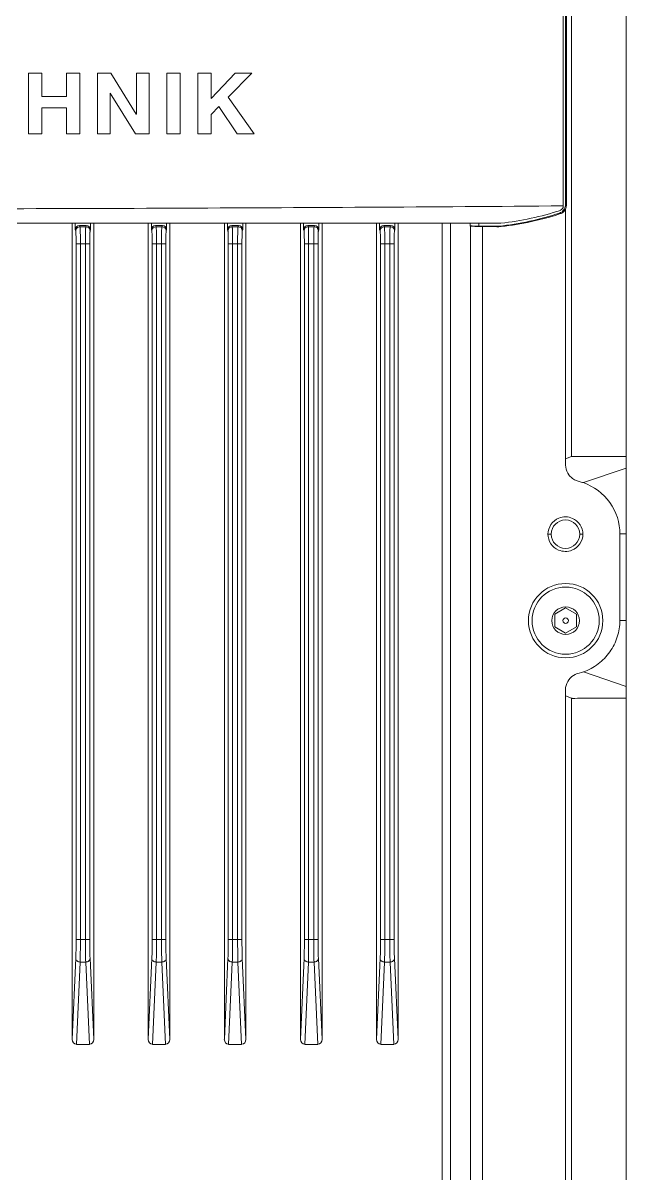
# Model space of a CAD drawing. Header units: millimetres. Extents: x 0 to 3564, y 0 to 2520.
# Drawn here: x 2572.4 to 2642.2, y 1107.5 to 1240.6 of the extents above; entities that cross this region are included whole.
import ezdxf

# ---------------------------------------------------------------- set-up
doc = ezdxf.new("R2010")
doc.units = ezdxf.units.MM
doc.layers.get('0').update_dxf_attribs({"lineweight": 13})

# ---------------------------------------------------------------- blocks, each defined once
blk = doc.blocks.new('A$C026F559B')
for p, q in [((11.55, -21.91), (10.28, -22.64)), ((12.82, -22.64), (11.55, -21.91)), ((10.28, -24.11), (10.28, -22.64)), ((12.82, -22.64), (12.82, -24.11)), ((10.28, -24.11), (11.55, -24.84)), ((11.55, -24.84), (12.82, -24.11))]:
    blk.add_line(p, q)
for radius in [4.3, 3.88, 1.59, 0.317]:
    blk.add_circle((11.55, -23.38), radius)

msp = doc.modelspace()

# ---------------------------------------------------------------- linework, layer by layer
for p, q in [((2642.18, 1390.47), (2642.18, 1072.47)), ((2635.88, 1190.47), (2635.88, 1272.47)), ((2634.93, 1219.44), (2634.93, 1243.49)), ((2635.18, 1243.36), (2635.18, 1219.58)), ((2635.28, 1219.51), (2635.28, 1243.43)), ((2574.62, 1234.82), (2573.07, 1234.82)), ((2573.07, 1234.82), (2573.07, 1227.78)), ((2574.62, 1232.12), (2574.62, 1234.82)), ((2579.02, 1234.82), (2577.47, 1234.82)), ((2577.47, 1234.82), (2577.47, 1232.12)), ((2579.02, 1227.78), (2579.02, 1234.82)), ((2582.61, 1234.82), (2581.07, 1234.82)), ((2581.07, 1234.82), (2581.07, 1227.78)), ((2585.55, 1230.09), (2582.61, 1234.82)), ((2587.02, 1234.82), (2585.57, 1234.82)), ((2585.57, 1234.82), (2585.57, 1230.09)), ((2587.02, 1227.78), (2587.02, 1234.82)), ((2589.07, 1234.82), (2589.07, 1227.78)), ((2590.62, 1234.82), (2589.07, 1234.82)), ((2590.62, 1227.78), (2590.62, 1234.82)), ((2594.22, 1234.82), (2592.68, 1234.82)), ((2592.68, 1234.82), (2592.68, 1227.78)), ((2596.98, 1234.82), (2594.22, 1231.9)), ((2594.22, 1231.9), (2594.22, 1234.82)), ((2598.91, 1234.82), (2596.16, 1232.04)), ((2598.91, 1234.82), (2596.98, 1234.82)), ((2582.52, 1232.49), (2582.54, 1232.49)), ((2582.52, 1227.78), (2582.52, 1232.49)), ((2582.54, 1232.49), (2585.47, 1227.78)), ((2577.47, 1232.12), (2574.62, 1232.12)), ((2599.18, 1227.78), (2596.16, 1232.04)), ((2574.62, 1230.81), (2577.47, 1230.81)), ((2574.62, 1227.78), (2574.62, 1230.81)), ((2577.47, 1230.81), (2577.47, 1227.78)), ((2585.57, 1230.09), (2585.55, 1230.09)), ((2595.11, 1230.94), (2594.22, 1230.05)), ((2594.22, 1227.78), (2594.22, 1230.05)), ((2595.11, 1230.94), (2597.23, 1227.78)), ((2573.07, 1227.78), (2574.62, 1227.78)), ((2577.47, 1227.78), (2579.02, 1227.78)), ((2581.07, 1227.78), (2582.52, 1227.78)), ((2585.47, 1227.78), (2587.02, 1227.78)), ((2589.07, 1227.78), (2590.62, 1227.78)), ((2592.68, 1227.78), (2594.22, 1227.78)), ((2597.23, 1227.78), (2599.18, 1227.78)), ((2635.18, 1219.58), (2635.28, 1219.51)), ((2635.18, 1219.07), (2635.18, 1190.2)), ((2634.49, 1218.63), (2634.56, 1218.58)), ((2634.56, 1218.58), (2634.6, 1218.56)), ((2460.64, 1217.47), (2627.71, 1217.47)), ((2578.13, 1217.47), (2578.13, 1123)), ((2578.49, 1217.47), (2578.49, 1216.67)), ((2578.49, 1216.67), (2578.55, 1216.55)), ((2579.76, 1217.17), (2578.99, 1217.17)), ((2578.99, 1217.17), (2579.05, 1217.05)), ((2579.05, 1217.05), (2579.71, 1217.05)), ((2579.71, 1217.05), (2579.76, 1217.17)), ((2580.21, 1216.55), (2580.26, 1216.67)), ((2580.26, 1216.67), (2580.26, 1217.47)), ((2580.63, 1123), (2580.63, 1217.47)), ((2586.93, 1217.47), (2586.93, 1123)), ((2587.29, 1217.47), (2587.29, 1216.67)), ((2587.29, 1216.67), (2587.35, 1216.55)), ((2588.56, 1217.17), (2587.79, 1217.17)), ((2587.79, 1217.17), (2587.85, 1217.05)), ((2587.85, 1217.05), (2588.51, 1217.05)), ((2588.51, 1217.05), (2588.56, 1217.17)), ((2589.01, 1216.55), (2589.06, 1216.67)), ((2589.06, 1216.67), (2589.06, 1217.47)), ((2589.43, 1123), (2589.43, 1217.47)), ((2595.73, 1217.47), (2595.73, 1123)), ((2596.09, 1217.47), (2596.09, 1216.67)), ((2596.09, 1216.67), (2596.15, 1216.55)), ((2597.36, 1217.17), (2596.59, 1217.17)), ((2596.59, 1217.17), (2596.65, 1217.05)), ((2596.65, 1217.05), (2597.31, 1217.05)), ((2597.31, 1217.05), (2597.36, 1217.17)), ((2597.81, 1216.55), (2597.86, 1216.67)), ((2597.86, 1216.67), (2597.86, 1217.47)), ((2598.23, 1123), (2598.23, 1217.47)), ((2604.53, 1217.47), (2604.53, 1123)), ((2604.89, 1217.47), (2604.89, 1216.67)), ((2604.89, 1216.67), (2604.95, 1216.55)), ((2606.16, 1217.17), (2605.39, 1217.17)), ((2605.39, 1217.17), (2605.45, 1217.05)), ((2605.45, 1217.05), (2606.11, 1217.05)), ((2606.11, 1217.05), (2606.16, 1217.17)), ((2606.61, 1216.55), (2606.66, 1216.67)), ((2606.66, 1216.67), (2606.66, 1217.47)), ((2607.03, 1123), (2607.03, 1217.47)), ((2613.33, 1217.47), (2613.33, 1123)), ((2613.69, 1217.47), (2613.69, 1216.67)), ((2613.69, 1216.67), (2613.75, 1216.55)), ((2614.96, 1217.17), (2614.19, 1217.17)), ((2614.19, 1217.17), (2614.25, 1217.05)), ((2614.25, 1217.05), (2614.91, 1217.05)), ((2614.91, 1217.05), (2614.96, 1217.17)), ((2615.41, 1216.55), (2615.46, 1216.67)), ((2615.46, 1216.67), (2615.46, 1217.47)), ((2615.83, 1123), (2615.83, 1217.47)), ((2620.92, 1054.76), (2620.92, 1217.47)), ((2621.88, 1054.76), (2621.88, 1217.47)), ((2624.85, 1217.47), (2623.71, 1217.47)), ((2624.16, 1217.47), (2624.16, 1217.15)), ((2624.16, 1217.15), (2624.18, 1217.13)), ((2624.18, 1217.13), (2624.18, 1190.47)), ((2625.16, 1217.47), (2625.16, 1217.12)), ((2627.48, 1217.12), (2625.16, 1217.12)), ((2625.57, 1217.07), (2625.57, 1072.47)), ((2627.48, 1217.05), (2627.48, 1217.12)), ((2580.17, 1215.05), (2578.59, 1215.05)), ((2578.59, 1134.55), (2578.59, 1215.05)), ((2579.08, 1215.05), (2579.08, 1134.55)), ((2579.67, 1134.55), (2579.67, 1215.05)), ((2580.17, 1215.05), (2580.17, 1134.55)), ((2588.97, 1215.05), (2587.39, 1215.05)), ((2587.39, 1134.55), (2587.39, 1215.05)), ((2587.88, 1215.05), (2587.88, 1134.55)), ((2588.47, 1134.55), (2588.47, 1215.05)), ((2588.97, 1215.05), (2588.97, 1134.55)), ((2597.77, 1215.05), (2596.19, 1215.05)), ((2596.19, 1134.55), (2596.19, 1215.05)), ((2596.68, 1215.05), (2596.68, 1134.55)), ((2597.27, 1134.55), (2597.27, 1215.05)), ((2597.77, 1215.05), (2597.77, 1134.55)), ((2606.57, 1215.05), (2604.99, 1215.05)), ((2604.99, 1134.55), (2604.99, 1215.05)), ((2605.48, 1215.05), (2605.48, 1134.55)), ((2606.07, 1134.55), (2606.07, 1215.05)), ((2606.57, 1215.05), (2606.57, 1134.55)), ((2615.37, 1215.05), (2613.79, 1215.05)), ((2613.79, 1134.55), (2613.79, 1215.05)), ((2614.28, 1215.05), (2614.28, 1134.55)), ((2614.87, 1134.55), (2614.87, 1215.05)), ((2615.37, 1215.05), (2615.37, 1134.55)), ((2624.18, 1190.47), (2624.18, 1181.47)), ((2635.88, 1190.47), (2635.18, 1190.2)), ((2635.88, 1190.47), (2642.18, 1190.47)), ((2642.18, 1189.09), (2637.25, 1187.43)), ((2624.18, 1181.47), (2624.18, 1072.47)), ((2633.53, 1181.47), (2633.15, 1181.47)), ((2636.83, 1181.47), (2637.2, 1181.47)), ((2642.18, 1181.49), (2641.48, 1181.49)), ((2641.48, 1171.49), (2641.48, 1181.49)), ((2641.48, 1171.49), (2642.18, 1171.49)), ((2642.18, 1163.86), (2637.25, 1165.53)), ((2635.18, 1162.76), (2635.88, 1162.49)), ((2635.18, 1162.76), (2635.18, 1090.2)), ((2635.88, 1090.47), (2635.88, 1162.49)), ((2642.18, 1162.49), (2637.18, 1162.49)), ((2578.59, 1134.55), (2580.17, 1134.55)), ((2587.39, 1134.55), (2588.97, 1134.55)), ((2596.19, 1134.55), (2597.77, 1134.55)), ((2604.99, 1134.55), (2606.57, 1134.55)), ((2613.79, 1134.55), (2615.37, 1134.55)), ((2578.55, 1132.39), (2578.13, 1123)), ((2578.62, 1122.43), (2579.05, 1131.95)), ((2579.7, 1131.95), (2579.05, 1131.95)), ((2579.7, 1131.95), (2580.13, 1122.43)), ((2580.63, 1123), (2580.2, 1132.39)), ((2587.35, 1132.39), (2586.93, 1123)), ((2587.42, 1122.43), (2587.85, 1131.95)), ((2588.5, 1131.95), (2587.85, 1131.95)), ((2588.5, 1131.95), (2588.93, 1122.43)), ((2589.43, 1123), (2589, 1132.39)), ((2596.15, 1132.39), (2595.73, 1123)), ((2596.22, 1122.43), (2596.65, 1131.95)), ((2597.3, 1131.95), (2596.65, 1131.95)), ((2597.3, 1131.95), (2597.73, 1122.43)), ((2598.23, 1123), (2597.8, 1132.39)), ((2604.95, 1132.39), (2604.53, 1123)), ((2605.02, 1122.43), (2605.45, 1131.95)), ((2606.1, 1131.95), (2605.45, 1131.95)), ((2606.1, 1131.95), (2606.53, 1122.43)), ((2607.03, 1123), (2606.6, 1132.39)), ((2613.75, 1132.39), (2613.33, 1123)), ((2613.82, 1122.43), (2614.25, 1131.95)), ((2614.9, 1131.95), (2614.25, 1131.95)), ((2614.9, 1131.95), (2615.33, 1122.43)), ((2615.83, 1123), (2615.4, 1132.39)), ((2578.62, 1122.43), (2580.13, 1122.43)), ((2587.42, 1122.43), (2588.93, 1122.43)), ((2596.22, 1122.43), (2597.73, 1122.43)), ((2605.02, 1122.43), (2606.53, 1122.43)), ((2613.82, 1122.43), (2615.33, 1122.43))]:
    msp.add_line(p, q)
msp.add_circle((2635.18, 1181.47), 1.65)
for centre, radius, start, end in [((2634.43, 1219.42), 0.5, 288.2908, 2.7014), ((2634.18, 1219.58), 1, 347.8524, 359.9348), ((2624.07, 1249.94), 33, 275.9328, 288.42), ((2624.32, 1250.01), 32.72, 275.9608, 288.2908), ((2634.17, 1219.58), 1, 288.4985, 302.0891), ((2634.28, 1219.52), 1.01, 288.5275, 297.5223), ((2634.17, 1219.59), 1.01, 302.0421, 312.2374), ((2634.5, 2019.18), 802.16, 269.36237, 269.4989), ((2624.48, 1248.61), 31.7, 275.427, 275.9397)]:
    msp.add_arc(centre, radius, start, end)
for centre, major_axis, ratio, start_param, end_param in [((2578.99, 1216.67), (-0.224, 0.448), 0.998288, -0.462689, 1.106738), ((2579.76, 1216.67), (-0.224, -0.448), 0.998288, 2.034855, 3.604281), ((2587.79, 1216.67), (-0.224, 0.448), 0.998288, -0.462689, 1.106738), ((2588.56, 1216.67), (-0.224, -0.448), 0.998288, 2.034855, 3.604281), ((2596.59, 1216.67), (-0.224, 0.448), 0.998288, -0.462689, 1.106738), ((2597.36, 1216.67), (-0.224, -0.448), 0.998288, 2.034855, 3.604281), ((2605.39, 1216.67), (-0.224, 0.448), 0.998288, -0.462689, 1.106738), ((2606.16, 1216.67), (-0.224, -0.448), 0.998288, 2.034855, 3.604281), ((2614.19, 1216.67), (-0.224, 0.448), 0.998288, -0.462689, 1.106738), ((2614.96, 1216.67), (-0.224, -0.448), 0.998288, 2.034855, 3.604281), ((2578.63, 1123.01), (0.026, 0.577), 0.865803, -4.660052, -3.102344), ((2580.13, 1123.01), (0.026, -0.577), 0.865803, -0.039249, 1.518459), ((2587.43, 1123.01), (0.026, 0.577), 0.865803, -4.660052, -3.102344), ((2588.93, 1123.01), (0.026, -0.577), 0.865803, -0.039249, 1.518459), ((2596.23, 1123.01), (0.026, 0.577), 0.865803, -4.660052, -3.102344), ((2597.73, 1123.01), (0.026, -0.577), 0.865803, -0.039249, 1.518459), ((2605.03, 1123.01), (0.026, 0.577), 0.865803, -4.660052, -3.102344), ((2606.53, 1123.01), (0.026, -0.577), 0.865803, -0.039249, 1.518459), ((2613.83, 1123.01), (0.026, 0.577), 0.865803, -4.660052, -3.102344), ((2615.33, 1123.01), (0.026, -0.577), 0.865803, -0.039249, 1.518459)]:
    msp.add_ellipse(centre, major_axis=major_axis, ratio=ratio, start_param=start_param, end_param=end_param)
for points, knots in [([(2634.93, 1219.46), (2619.81, 1219.34), (2589.56, 1219.16), (2544.18, 1219.07), (2498.8, 1219.16), (2468.55, 1219.34), (2453.43, 1219.46)], [0, 0, 0, 0, 0.249944, 0.5, 0.750056, 1, 1, 1, 1]), ([(2627.76, 1217.08), (2628.34, 1217.14), (2630.65, 1217.44), (2632.93, 1218), (2634.6, 1218.56)], [0, 0, 0, 0, 0.247213, 1, 1, 1, 1]), ([(2578.55, 1216.55), (2578.55, 1216.68), (2578.65, 1216.94), (2578.92, 1217.05), (2579.05, 1217.05)], [0, 0, 0, 0, 0.500056, 1, 1, 1, 1]), ([(2578.55, 1216.55), (2578.55, 1216.54), (2578.56, 1216.49), (2578.56, 1216.4), (2578.57, 1216.26), (2578.58, 1215.99), (2578.58, 1215.58), (2578.59, 1215.24), (2578.59, 1215.05)], [0, 0, 0, 0, 0.028261, 0.0911, 0.186598, 0.311119, 0.629127, 1, 1, 1, 1]), ([(2579.05, 1217.05), (2579.05, 1217.03), (2579.05, 1216.97), (2579.06, 1216.85), (2579.07, 1216.66), (2579.07, 1216.41), (2579.08, 1216.12), (2579.08, 1215.66), (2579.08, 1215.3), (2579.08, 1215.05)], [0, 0, 0, 0, 0.028098, 0.090896, 0.1864, 0.310953, 0.460257, 0.629072, 1, 1, 1, 1]), ([(2579.67, 1215.05), (2579.67, 1215.3), (2579.67, 1215.66), (2579.67, 1216.12), (2579.68, 1216.41), (2579.68, 1216.66), (2579.69, 1216.85), (2579.7, 1216.97), (2579.7, 1217.03), (2579.71, 1217.05)], [0, 0, 0, 0, 0.370927, 0.539743, 0.689047, 0.813601, 0.909105, 0.971903, 1, 1, 1, 1]), ([(2579.71, 1217.05), (2579.83, 1217.05), (2580.1, 1216.94), (2580.2, 1216.68), (2580.21, 1216.55)], [0, 0, 0, 0, 0.499953, 1, 1, 1, 1]), ([(2580.17, 1215.05), (2580.17, 1215.24), (2580.17, 1215.58), (2580.18, 1215.99), (2580.18, 1216.26), (2580.19, 1216.4), (2580.2, 1216.49), (2580.2, 1216.54), (2580.21, 1216.55)], [0, 0, 0, 0, 0.370874, 0.688883, 0.813404, 0.908902, 0.971739, 1, 1, 1, 1]), ([(2587.35, 1216.55), (2587.35, 1216.68), (2587.45, 1216.94), (2587.72, 1217.05), (2587.85, 1217.05)], [0, 0, 0, 0, 0.500056, 1, 1, 1, 1]), ([(2587.35, 1216.55), (2587.35, 1216.54), (2587.36, 1216.49), (2587.36, 1216.4), (2587.37, 1216.26), (2587.38, 1215.99), (2587.38, 1215.58), (2587.39, 1215.24), (2587.39, 1215.05)], [0, 0, 0, 0, 0.028261, 0.0911, 0.186598, 0.311119, 0.629127, 1, 1, 1, 1]), ([(2587.85, 1217.05), (2587.85, 1217.03), (2587.85, 1216.97), (2587.86, 1216.85), (2587.87, 1216.66), (2587.87, 1216.41), (2587.88, 1216.12), (2587.88, 1215.66), (2587.88, 1215.3), (2587.88, 1215.05)], [0, 0, 0, 0, 0.028098, 0.090896, 0.1864, 0.310953, 0.460257, 0.629072, 1, 1, 1, 1]), ([(2588.47, 1215.05), (2588.47, 1215.3), (2588.47, 1215.66), (2588.47, 1216.12), (2588.48, 1216.41), (2588.48, 1216.66), (2588.49, 1216.85), (2588.5, 1216.97), (2588.5, 1217.03), (2588.51, 1217.05)], [0, 0, 0, 0, 0.370927, 0.539743, 0.689047, 0.813601, 0.909105, 0.971903, 1, 1, 1, 1]), ([(2588.51, 1217.05), (2588.63, 1217.05), (2588.9, 1216.94), (2589, 1216.68), (2589.01, 1216.55)], [0, 0, 0, 0, 0.499953, 1, 1, 1, 1]), ([(2588.97, 1215.05), (2588.97, 1215.24), (2588.97, 1215.58), (2588.98, 1215.99), (2588.98, 1216.26), (2588.99, 1216.4), (2589, 1216.49), (2589, 1216.54), (2589.01, 1216.55)], [0, 0, 0, 0, 0.370874, 0.688883, 0.813404, 0.908902, 0.971739, 1, 1, 1, 1]), ([(2596.15, 1216.55), (2596.15, 1216.68), (2596.25, 1216.94), (2596.52, 1217.05), (2596.65, 1217.05)], [0, 0, 0, 0, 0.500056, 1, 1, 1, 1]), ([(2596.15, 1216.55), (2596.15, 1216.54), (2596.16, 1216.49), (2596.16, 1216.4), (2596.17, 1216.26), (2596.18, 1215.99), (2596.18, 1215.58), (2596.19, 1215.24), (2596.19, 1215.05)], [0, 0, 0, 0, 0.028261, 0.0911, 0.186598, 0.311119, 0.629127, 1, 1, 1, 1]), ([(2596.65, 1217.05), (2596.65, 1217.03), (2596.65, 1216.97), (2596.66, 1216.85), (2596.67, 1216.66), (2596.67, 1216.41), (2596.68, 1216.12), (2596.68, 1215.66), (2596.68, 1215.3), (2596.68, 1215.05)], [0, 0, 0, 0, 0.028098, 0.090896, 0.1864, 0.310953, 0.460257, 0.629072, 1, 1, 1, 1]), ([(2597.27, 1215.05), (2597.27, 1215.3), (2597.27, 1215.66), (2597.27, 1216.12), (2597.28, 1216.41), (2597.28, 1216.66), (2597.29, 1216.85), (2597.3, 1216.97), (2597.3, 1217.03), (2597.31, 1217.05)], [0, 0, 0, 0, 0.370927, 0.539743, 0.689047, 0.813601, 0.909105, 0.971903, 1, 1, 1, 1]), ([(2597.31, 1217.05), (2597.43, 1217.05), (2597.7, 1216.94), (2597.8, 1216.68), (2597.81, 1216.55)], [0, 0, 0, 0, 0.499953, 1, 1, 1, 1]), ([(2597.77, 1215.05), (2597.77, 1215.24), (2597.77, 1215.58), (2597.78, 1215.99), (2597.78, 1216.26), (2597.79, 1216.4), (2597.8, 1216.49), (2597.8, 1216.54), (2597.81, 1216.55)], [0, 0, 0, 0, 0.370874, 0.688883, 0.813404, 0.908902, 0.971739, 1, 1, 1, 1]), ([(2604.95, 1216.55), (2604.95, 1216.68), (2605.05, 1216.94), (2605.32, 1217.05), (2605.45, 1217.05)], [0, 0, 0, 0, 0.500056, 1, 1, 1, 1]), ([(2604.95, 1216.55), (2604.95, 1216.54), (2604.96, 1216.49), (2604.96, 1216.4), (2604.97, 1216.26), (2604.98, 1215.99), (2604.98, 1215.58), (2604.99, 1215.24), (2604.99, 1215.05)], [0, 0, 0, 0, 0.028261, 0.0911, 0.186598, 0.311119, 0.629127, 1, 1, 1, 1]), ([(2605.45, 1217.05), (2605.45, 1217.03), (2605.45, 1216.97), (2605.46, 1216.85), (2605.47, 1216.66), (2605.47, 1216.41), (2605.48, 1216.12), (2605.48, 1215.66), (2605.48, 1215.3), (2605.48, 1215.05)], [0, 0, 0, 0, 0.028098, 0.090896, 0.1864, 0.310953, 0.460257, 0.629072, 1, 1, 1, 1]), ([(2606.07, 1215.05), (2606.07, 1215.3), (2606.07, 1215.66), (2606.07, 1216.12), (2606.08, 1216.41), (2606.08, 1216.66), (2606.09, 1216.85), (2606.1, 1216.97), (2606.1, 1217.03), (2606.11, 1217.05)], [0, 0, 0, 0, 0.370927, 0.539743, 0.689047, 0.813601, 0.909105, 0.971903, 1, 1, 1, 1]), ([(2606.11, 1217.05), (2606.23, 1217.05), (2606.5, 1216.94), (2606.6, 1216.68), (2606.61, 1216.55)], [0, 0, 0, 0, 0.499953, 1, 1, 1, 1]), ([(2606.57, 1215.05), (2606.57, 1215.24), (2606.57, 1215.58), (2606.58, 1215.99), (2606.58, 1216.26), (2606.59, 1216.4), (2606.6, 1216.49), (2606.6, 1216.54), (2606.61, 1216.55)], [0, 0, 0, 0, 0.370874, 0.688883, 0.813404, 0.908902, 0.971739, 1, 1, 1, 1]), ([(2613.75, 1216.55), (2613.75, 1216.68), (2613.85, 1216.94), (2614.12, 1217.05), (2614.25, 1217.05)], [0, 0, 0, 0, 0.500056, 1, 1, 1, 1]), ([(2613.75, 1216.55), (2613.75, 1216.54), (2613.76, 1216.49), (2613.76, 1216.4), (2613.77, 1216.26), (2613.78, 1215.99), (2613.78, 1215.58), (2613.79, 1215.24), (2613.79, 1215.05)], [0, 0, 0, 0, 0.028261, 0.0911, 0.186598, 0.311119, 0.629127, 1, 1, 1, 1]), ([(2614.25, 1217.05), (2614.25, 1217.03), (2614.25, 1216.97), (2614.26, 1216.85), (2614.27, 1216.66), (2614.27, 1216.41), (2614.28, 1216.12), (2614.28, 1215.66), (2614.28, 1215.3), (2614.28, 1215.05)], [0, 0, 0, 0, 0.028098, 0.090896, 0.1864, 0.310953, 0.460257, 0.629072, 1, 1, 1, 1]), ([(2614.87, 1215.05), (2614.87, 1215.3), (2614.87, 1215.66), (2614.87, 1216.12), (2614.88, 1216.41), (2614.88, 1216.66), (2614.89, 1216.85), (2614.9, 1216.97), (2614.9, 1217.03), (2614.91, 1217.05)], [0, 0, 0, 0, 0.370927, 0.539743, 0.689047, 0.813601, 0.909105, 0.971903, 1, 1, 1, 1]), ([(2614.91, 1217.05), (2615.03, 1217.05), (2615.3, 1216.94), (2615.4, 1216.68), (2615.41, 1216.55)], [0, 0, 0, 0, 0.499953, 1, 1, 1, 1]), ([(2615.37, 1215.05), (2615.37, 1215.24), (2615.37, 1215.58), (2615.38, 1215.99), (2615.38, 1216.26), (2615.39, 1216.4), (2615.4, 1216.49), (2615.4, 1216.54), (2615.41, 1216.55)], [0, 0, 0, 0, 0.370874, 0.688883, 0.813404, 0.908902, 0.971739, 1, 1, 1, 1]), ([(2624.16, 1217.15), (2624.17, 1217.15), (2624.2, 1217.15), (2624.26, 1217.14), (2624.35, 1217.13), (2624.47, 1217.13), (2624.62, 1217.12), (2624.85, 1217.12), (2625.03, 1217.12), (2625.16, 1217.12)], [0, 0, 0, 0, 0.026189, 0.087424, 0.182067, 0.306465, 0.456237, 0.626062, 1, 1, 1, 1]), ([(2624.18, 1217.13), (2624.19, 1217.13), (2624.23, 1217.12), (2624.3, 1217.11), (2624.43, 1217.1), (2624.59, 1217.09), (2624.79, 1217.09), (2625.12, 1217.08), (2625.39, 1217.07), (2625.57, 1217.07)], [0, 0, 0, 0, 0.025501, 0.082607, 0.171288, 0.290173, 0.436316, 0.606507, 1, 1, 1, 1]), ([(2635.18, 1190.2), (2635.18, 1189.88), (2635.13, 1189.22), (2635.44, 1188.43), (2635.9, 1187.96), (2636.31, 1187.7), (2636.78, 1187.55), (2637.09, 1187.48), (2637.25, 1187.43)], [0, 0, 0, 0, 0.250064, 0.499061, 0.624695, 0.750212, 0.875082, 1, 1, 1, 1]), ([(2637.25, 1187.43), (2638.45, 1187), (2640.65, 1185.38), (2641.48, 1182.76), (2641.48, 1181.49)], [0, 0, 0, 0, 0.49958, 1, 1, 1, 1]), ([(2634.42, 1183.32), (2634.06, 1183.18), (2633.4, 1182.66), (2633.15, 1181.86), (2633.15, 1181.47)], [0, 0, 0, 0, 0.499944, 1, 1, 1, 1]), ([(2635.98, 1183.3), (2635.74, 1183.41), (2635.2, 1183.52), (2634.67, 1183.42), (2634.42, 1183.32)], [0, 0, 0, 0, 0.499981, 1, 1, 1, 1]), ([(2637.2, 1181.47), (2637.21, 1181.85), (2636.96, 1182.63), (2636.33, 1183.15), (2635.98, 1183.3)], [0, 0, 0, 0, 0.500061, 1, 1, 1, 1]), ([(2633.15, 1181.47), (2633.15, 1181.09), (2633.39, 1180.3), (2634.02, 1179.78), (2634.37, 1179.63)], [0, 0, 0, 0, 0.500057, 1, 1, 1, 1]), ([(2635.93, 1179.61), (2636.3, 1179.76), (2636.95, 1180.28), (2637.2, 1181.08), (2637.2, 1181.47)], [0, 0, 0, 0, 0.499955, 1, 1, 1, 1]), ([(2634.37, 1179.63), (2634.62, 1179.53), (2635.15, 1179.42), (2635.69, 1179.52), (2635.93, 1179.61)], [0, 0, 0, 0, 0.499982, 1, 1, 1, 1]), ([(2641.48, 1171.49), (2641.48, 1170.84), (2641.27, 1169.54), (2640.39, 1167.78), (2639.01, 1166.37), (2637.86, 1165.75), (2637.25, 1165.53)], [0, 0, 0, 0, 0.250605, 0.500582, 0.750019, 1, 1, 1, 1]), ([(2635.18, 1162.76), (2635.18, 1163.08), (2635.12, 1163.74), (2635.5, 1164.67), (2636.29, 1165.33), (2636.94, 1165.42), (2637.25, 1165.53)], [0, 0, 0, 0, 0.251025, 0.500276, 0.74921, 1, 1, 1, 1]), ([(2635.96, 1162.46), (2635.95, 1162.48), (2635.94, 1162.5), (2635.9, 1162.51), (2635.88, 1162.5), (2635.88, 1162.49)], [0, 0, 0, 0, 0.506809, 0.744396, 1, 1, 1, 1]), ([(2578.59, 1134.55), (2578.59, 1134.14), (2578.58, 1133.41), (2578.57, 1132.69), (2578.55, 1132.39)], [0, 0, 0, 0, 0.577331, 1, 1, 1, 1]), ([(2579.08, 1134.55), (2579.08, 1134.05), (2579.08, 1133.19), (2579.07, 1132.32), (2579.05, 1131.95)], [0, 0, 0, 0, 0.577328, 1, 1, 1, 1]), ([(2579.7, 1131.95), (2579.69, 1132.32), (2579.67, 1133.19), (2579.67, 1134.05), (2579.67, 1134.55)], [0, 0, 0, 0, 0.422672, 1, 1, 1, 1]), ([(2580.2, 1132.39), (2580.19, 1132.69), (2580.17, 1133.41), (2580.17, 1134.14), (2580.17, 1134.55)], [0, 0, 0, 0, 0.422678, 1, 1, 1, 1]), ([(2587.39, 1134.55), (2587.39, 1134.14), (2587.38, 1133.41), (2587.37, 1132.69), (2587.35, 1132.39)], [0, 0, 0, 0, 0.577331, 1, 1, 1, 1]), ([(2587.88, 1134.55), (2587.88, 1134.05), (2587.88, 1133.19), (2587.87, 1132.32), (2587.85, 1131.95)], [0, 0, 0, 0, 0.577328, 1, 1, 1, 1]), ([(2588.5, 1131.95), (2588.49, 1132.32), (2588.47, 1133.19), (2588.47, 1134.05), (2588.47, 1134.55)], [0, 0, 0, 0, 0.422672, 1, 1, 1, 1]), ([(2589, 1132.39), (2588.99, 1132.69), (2588.97, 1133.41), (2588.97, 1134.14), (2588.97, 1134.55)], [0, 0, 0, 0, 0.422678, 1, 1, 1, 1]), ([(2596.19, 1134.55), (2596.19, 1134.14), (2596.18, 1133.41), (2596.17, 1132.69), (2596.15, 1132.39)], [0, 0, 0, 0, 0.577331, 1, 1, 1, 1]), ([(2596.68, 1134.55), (2596.68, 1134.05), (2596.68, 1133.19), (2596.67, 1132.32), (2596.65, 1131.95)], [0, 0, 0, 0, 0.577328, 1, 1, 1, 1]), ([(2597.3, 1131.95), (2597.29, 1132.32), (2597.27, 1133.19), (2597.27, 1134.05), (2597.27, 1134.55)], [0, 0, 0, 0, 0.422672, 1, 1, 1, 1]), ([(2597.8, 1132.39), (2597.79, 1132.69), (2597.77, 1133.41), (2597.77, 1134.14), (2597.77, 1134.55)], [0, 0, 0, 0, 0.422678, 1, 1, 1, 1]), ([(2604.99, 1134.55), (2604.99, 1134.14), (2604.98, 1133.41), (2604.97, 1132.69), (2604.95, 1132.39)], [0, 0, 0, 0, 0.577331, 1, 1, 1, 1]), ([(2605.48, 1134.55), (2605.48, 1134.05), (2605.48, 1133.19), (2605.47, 1132.32), (2605.45, 1131.95)], [0, 0, 0, 0, 0.577328, 1, 1, 1, 1]), ([(2606.1, 1131.95), (2606.09, 1132.32), (2606.07, 1133.19), (2606.07, 1134.05), (2606.07, 1134.55)], [0, 0, 0, 0, 0.422672, 1, 1, 1, 1]), ([(2606.6, 1132.39), (2606.59, 1132.69), (2606.57, 1133.41), (2606.57, 1134.14), (2606.57, 1134.55)], [0, 0, 0, 0, 0.422678, 1, 1, 1, 1]), ([(2613.79, 1134.55), (2613.79, 1134.14), (2613.78, 1133.41), (2613.77, 1132.69), (2613.75, 1132.39)], [0, 0, 0, 0, 0.577331, 1, 1, 1, 1]), ([(2614.28, 1134.55), (2614.28, 1134.05), (2614.28, 1133.19), (2614.27, 1132.32), (2614.25, 1131.95)], [0, 0, 0, 0, 0.577328, 1, 1, 1, 1]), ([(2614.9, 1131.95), (2614.89, 1132.32), (2614.87, 1133.19), (2614.87, 1134.05), (2614.87, 1134.55)], [0, 0, 0, 0, 0.422672, 1, 1, 1, 1]), ([(2615.4, 1132.39), (2615.39, 1132.69), (2615.37, 1133.41), (2615.37, 1134.14), (2615.37, 1134.55)], [0, 0, 0, 0, 0.422678, 1, 1, 1, 1]), ([(2579.05, 1131.95), (2578.93, 1131.96), (2578.68, 1132.03), (2578.55, 1132.27), (2578.55, 1132.39)], [0, 0, 0, 0, 0.524643, 1, 1, 1, 1]), ([(2580.2, 1132.39), (2580.2, 1132.27), (2580.07, 1132.03), (2579.83, 1131.96), (2579.7, 1131.95)], [0, 0, 0, 0, 0.475368, 1, 1, 1, 1]), ([(2587.85, 1131.95), (2587.73, 1131.96), (2587.48, 1132.03), (2587.35, 1132.27), (2587.35, 1132.39)], [0, 0, 0, 0, 0.524643, 1, 1, 1, 1]), ([(2589, 1132.39), (2589, 1132.27), (2588.87, 1132.03), (2588.63, 1131.96), (2588.5, 1131.95)], [0, 0, 0, 0, 0.475368, 1, 1, 1, 1]), ([(2596.65, 1131.95), (2596.53, 1131.96), (2596.28, 1132.03), (2596.15, 1132.27), (2596.15, 1132.39)], [0, 0, 0, 0, 0.524643, 1, 1, 1, 1]), ([(2597.8, 1132.39), (2597.8, 1132.27), (2597.67, 1132.03), (2597.43, 1131.96), (2597.3, 1131.95)], [0, 0, 0, 0, 0.475368, 1, 1, 1, 1]), ([(2605.45, 1131.95), (2605.33, 1131.96), (2605.08, 1132.03), (2604.95, 1132.27), (2604.95, 1132.39)], [0, 0, 0, 0, 0.524643, 1, 1, 1, 1]), ([(2606.6, 1132.39), (2606.6, 1132.27), (2606.47, 1132.03), (2606.23, 1131.96), (2606.1, 1131.95)], [0, 0, 0, 0, 0.475368, 1, 1, 1, 1]), ([(2614.25, 1131.95), (2614.13, 1131.96), (2613.88, 1132.03), (2613.75, 1132.27), (2613.75, 1132.39)], [0, 0, 0, 0, 0.524643, 1, 1, 1, 1]), ([(2615.4, 1132.39), (2615.4, 1132.27), (2615.27, 1132.03), (2615.03, 1131.96), (2614.9, 1131.95)], [0, 0, 0, 0, 0.475368, 1, 1, 1, 1])]:
    msp.add_open_spline(points, degree=3, knots=knots)
for points in [[(2635.15, 1219.37), (2635.11, 1219.17), (2635, 1218.98), (2634.85, 1218.84)], [(2635.03, 1218.85), (2635.09, 1218.91), (2635.14, 1218.99), (2635.18, 1219.07)], [(2635.18, 1219.07), (2635.24, 1219.21), (2635.28, 1219.36), (2635.28, 1219.51)], [(2634.74, 1218.62), (2634.85, 1218.68), (2634.95, 1218.76), (2635.03, 1218.85)], [(2637.18, 1162.49), (2636.77, 1162.5), (2636.36, 1162.47), (2635.96, 1162.46)]]:
    msp.add_open_spline(points, degree=3)

# ---------------------------------------------------------------- block references
at = {"xscale": -1}
msp.add_blockref('A$C026F559B', (2646.75, 1194.84), dxfattribs=at)

doc.saveas('drawing.dxf')
